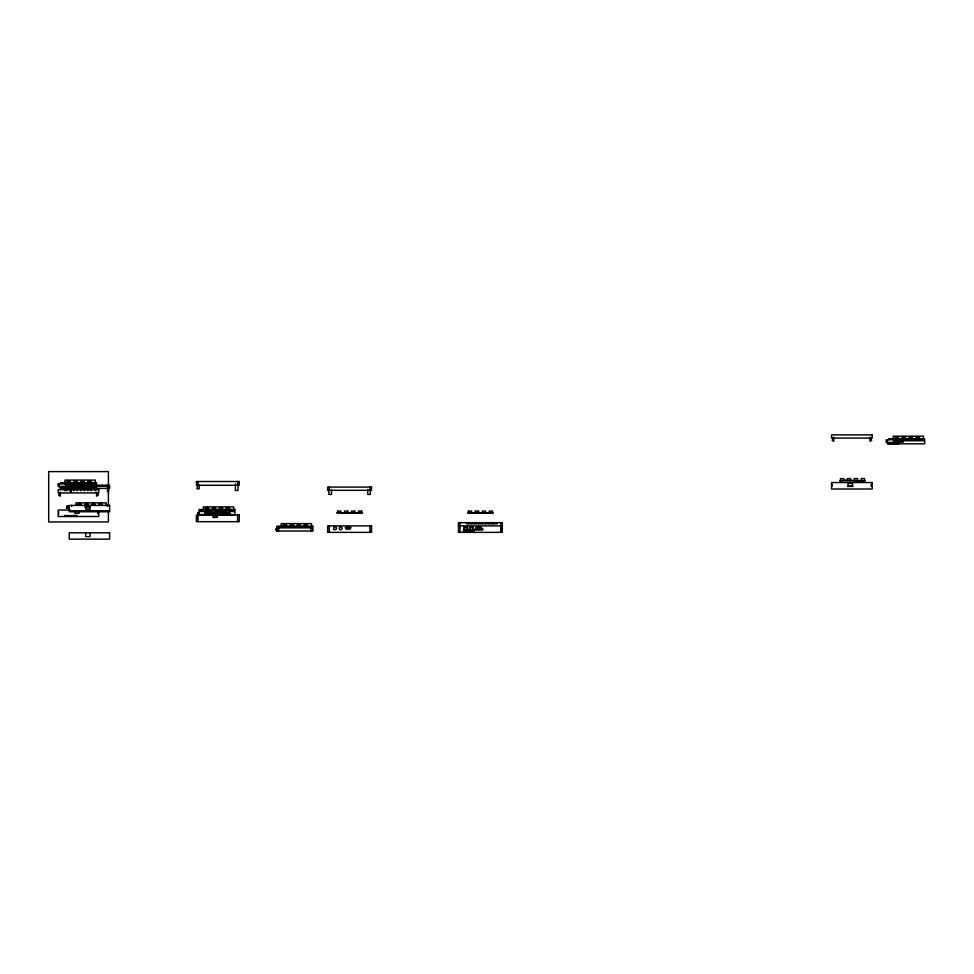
<?xml version="1.0" encoding="UTF-8"?>
<svg xmlns="http://www.w3.org/2000/svg" width="974" height="974" viewBox="0 0 974 974"><rect width="100%" height="100%" fill="white"/><g stroke="black" fill="none" stroke-linecap="round" stroke-linejoin="round"><path stroke-width="1.46" d="M78.261 485.661L79.089 484.017L74.706 484.017L75.522 485.661M216.569 517.523L217.385 516.707M349.435 529.125L350.25 528.31M480.219 529.125L481.034 527.494L476.663 527.494M480.547 529.235L481.095 527.384L476.603 527.384L476.603 528.699M900.633 441.271L901.461 439.627M895.983 436.949L897.626 436.949M902.935 436.949L904.578 436.949M909.886 436.949L911.53 436.949M916.838 436.949L918.482 436.949M893.328 440.723L897.809 440.723M900.792 440.723L924.703 440.723L924.703 443.84L888.836 443.84M887.472 442.476L898.478 442.476L898.478 444.01L887.472 444.01L887.472 439.737L924.703 439.627L924.703 438.75L888.836 438.75L888.836 439.627M67.839 480.852L69.471 480.852M74.791 480.852L76.422 480.852M81.743 480.852L83.374 480.852M88.695 480.852L90.339 480.852M65.173 484.626L75.631 484.626M78.614 484.626L96.548 484.626M871.109 484.455L871.109 486.099M69.239 485.271L109.636 485.271L109.636 488.388L69.239 488.388M75.595 485.661L73.001 485.661L73.001 486.537M59.317 486.379L70.323 486.379M847.563 486.428L853.041 486.428M60.692 487.743L96.548 487.743M70.323 487.913L59.317 487.913L59.317 483.64L65.672 483.64L65.672 486.379M78.784 503.619L80.428 503.619M85.736 503.619L87.38 503.619M92.688 503.619L94.332 503.619M99.64 503.619L101.284 503.619M69.191 506.042L67.036 506.042L67.036 507.795M67.036 506.151L69.191 506.151M85.091 506.297L89.571 506.297M85.091 507.393L89.571 507.393M206.196 507.673L207.839 507.673M213.148 507.673L214.791 507.673M220.1 507.673L221.743 507.673M227.052 507.673L228.695 507.673M69.191 507.795L66.22 508.184L69.239 508.184M70.201 510.023L58.172 510.023L58.172 516.488L98.788 516.488L98.788 511.313M205.295 512.823L205.295 510.522L208.521 510.522L208.521 512.823M212.235 512.823L212.235 510.522L215.461 510.522L215.461 512.823M219.199 512.823L219.199 510.522L222.425 510.522L222.425 512.823M226.138 512.823L226.138 510.522L229.365 510.522L229.365 512.823M69.239 510.778L109.636 510.778M205.295 510.632L208.521 510.632M212.235 510.632L215.461 510.632M219.199 510.632L222.425 510.632M226.138 510.632L229.365 510.632M337.613 511.18L340.839 511.07L340.839 512.823M347.779 511.18L344.553 511.07L344.553 512.823M354.743 511.18L351.517 511.07L351.517 512.823M361.683 511.18L358.456 511.07L358.456 512.823M468.397 511.18L471.623 511.07L471.623 512.823M475.336 511.18L478.563 511.18M212.49 511.447L199.049 511.447L199.049 514.564L234.904 514.564L234.904 511.447L228.927 511.447M215.485 511.447L225.944 511.447M97.692 511.947L97.692 513.59M199.049 512.604L197.685 512.604L197.685 513.7L199.049 513.7M341.886 513.042L343.518 513.042M348.826 513.042L350.457 513.042M355.79 513.042L357.434 513.042M472.658 513.042L474.301 513.042M479.61 513.042L481.241 513.042M486.574 513.042L488.205 513.042M284.043 524.365L285.686 524.365M290.995 524.365L292.638 524.365M297.947 524.365L299.59 524.365M304.899 524.365L306.542 524.365M458.45 525.899L502.316 525.899M345.88 527.494L350.25 527.494M345.21 527.713L346.476 527.713M349.544 527.713L351.151 527.713M475.75 527.713L477.26 527.713M480.328 527.713L481.643 527.713M276.908 527.871L312.751 527.871L312.751 530.988L276.908 530.988L277.054 527.871L276.896 530.988M276.896 529.028L275.532 529.028L275.532 530.112L276.896 530.112M897.906 441.271L897.078 439.627M476.663 528.31L477.479 529.125M345.88 528.31L346.695 529.125M213.83 517.523L213.014 515.879M923.437 438.75L923.437 436.182L893.17 436.182L893.17 438.75M919.383 438.75L919.383 437.606L915.937 437.606L915.937 438.75M912.431 438.75L912.431 437.606L908.986 437.606L908.986 438.75M905.479 438.75L905.479 437.606L902.034 437.606L902.034 438.75M898.527 438.75L898.527 437.606L895.082 437.606L895.082 438.75M896.287 442.476L896.287 444.01M893.828 439.737L893.828 442.476M886.218 439.785L886.218 442.427M871 438.093L871 440.285L871.657 440.285L870.013 441.38L870.013 437.314M864.522 480.316L864.522 478.563L861.296 478.563L861.296 480.316M857.583 480.316L857.583 478.563L854.356 478.563L854.356 480.316M850.619 480.316L850.619 478.563L847.392 478.563L847.392 480.316M843.679 480.316L843.679 478.563L840.452 478.672L840.452 480.316M833.768 437.314L833.768 441.38L832.125 440.285L832.782 440.285L832.782 438.093M832.125 484.455L832.125 486.099M501.245 525.899L501.245 530.173M500.697 522.673L500.697 532.364M497.41 523.769L466.363 523.769M492.467 512.823L492.467 511.07L489.24 511.07L489.24 512.823M492.588 522.673L492.588 523.769M489.143 522.673L489.143 523.769M488.205 513.201L493.294 512.823L467.569 512.823L472.658 513.201M486.574 513.201L481.241 513.201M485.527 512.823L485.527 511.07L482.3 511.07L482.3 512.823M485.636 522.673L485.636 523.769M482.191 522.673L482.191 523.769M479.61 513.201L474.301 513.201M478.684 522.673L478.684 523.769M478.563 511.07L478.563 512.823M475.336 511.07L475.336 512.823M475.239 522.673L475.239 523.769M473.242 529.637L473.242 526.897L469.675 526.897L469.675 529.637M471.745 522.673L471.745 523.769M468.397 511.07L468.397 512.823M468.287 522.673L468.287 523.769M467.605 529.637L467.605 526.897L464.038 526.897L464.038 529.637M460.069 522.673L460.069 532.364M370.351 490.324L370.351 494.427L367.722 494.427L367.722 489.435M369.913 487.085L369.913 490.324M369.913 525.899L369.913 532.364M361.683 511.07L361.683 512.823M357.434 513.201L362.511 512.823L336.785 512.823L341.886 513.201M355.79 513.201L350.457 513.201M354.743 511.07L354.743 512.823M348.826 513.201L343.518 513.201M347.779 511.07L347.779 512.823M337.613 511.07L337.613 512.823M331.477 489.435L331.477 494.427L328.847 494.427L328.847 490.324M329.285 487.085L329.285 490.324M329.285 525.899L329.285 532.364M312.484 527.871L312.484 530.988M311.497 526.179L311.497 523.598L281.23 523.598L281.23 526.179M310.84 527.871L310.84 530.988M307.443 526.179L307.443 525.023L303.998 525.023L303.998 526.179M300.491 526.179L300.491 525.023L297.046 525.023L297.046 526.179M293.539 526.179L293.539 525.023L290.094 525.023L290.094 526.179M286.587 526.179L286.587 525.023L283.142 525.023L283.142 526.179M278.54 527.871L278.54 530.988M278.381 527.871L278.381 530.988M278.174 527.871L278.174 530.988M277.967 527.871L277.967 530.988M277.773 527.871L277.773 530.988M277.59 527.871L277.59 530.988M277.42 527.871L277.42 530.988M277.273 527.871L277.152 530.988M238.021 485.283L238.021 490.482L235.404 490.482L235.404 483.908M237.583 481.509L237.583 485.283M237.583 514.954L237.583 521.687M233.65 509.475L233.65 506.906L203.371 506.906L203.371 509.475M229.596 509.475L229.596 508.331L226.151 508.331L226.151 509.475M222.644 509.475L222.644 508.331L219.199 508.331L219.199 509.475M215.692 509.475L215.692 508.331L212.247 508.331L212.247 509.475M208.74 509.475L208.74 508.331L205.295 508.331L205.295 509.475M199.159 485.101L199.159 488.838L196.967 488.838L197.625 485.283M198.063 481.509L198.063 485.283M198.063 514.954L198.063 521.687M196.967 516.865L196.967 518.789M108.406 505.664L108.406 471.599L48.7 471.599L48.7 521.954L108.406 521.954L108.406 511.594M107.554 486.257L107.554 491.675L108.54 491.675L108.65 486.257L70.225 486.257L70.335 491.675L71.321 491.675L71.321 486.257M107.505 505.433L107.505 506.297M106.349 485.283L106.349 486.257M106.239 505.433L106.239 502.852L75.972 502.852L75.972 505.433M102.197 485.271L102.197 486.257M102.197 505.433L102.197 504.276L98.739 504.276L98.739 505.433M98.739 485.271L98.739 486.257M97.583 492.941L97.583 495.133L98.24 495.133L96.596 496.229L96.596 492.162M95.391 489.727L95.391 490.811M95.282 482.654L95.282 480.085L65.014 480.085L65.014 482.654M95.233 485.271L95.233 486.257M95.233 505.433L95.233 504.276L91.787 504.276L91.787 505.433M91.787 485.271L91.787 486.257M91.239 482.654L91.239 481.509L87.782 481.509L87.782 482.654M91.239 489.715L91.239 490.811M90.034 505.421L90.034 509.244L85.663 509.244L85.663 505.421M90.034 532.79L90.034 536.613L85.663 536.613L85.663 532.79M89.925 488.388L89.925 489.764M88.281 485.271L88.281 486.257M88.281 505.433L88.281 504.276L84.835 504.276L84.835 505.433M87.782 489.715L87.782 490.811M85.773 488.388L85.773 489.764M84.835 485.271L84.835 486.257M84.288 482.654L84.288 481.509L80.83 481.509L80.83 482.654M84.288 489.715L84.288 490.811M81.341 485.271L81.341 486.257M81.329 505.433L81.329 504.276L77.883 504.276L77.883 505.433M80.83 489.715L80.83 490.811M79.089 510.851L79.089 513.31L74.706 513.31L74.706 510.851M77.883 485.271L77.883 486.257M77.336 482.654L77.336 481.509L73.878 481.509L73.878 482.654M77.336 489.715L77.336 490.811M76.788 515.392L76.788 516.488M75.862 485.283L75.862 486.257M75.692 515.392L75.692 516.488M74.048 515.392L74.048 516.488M73.878 489.715L73.878 490.811M72.953 515.392L72.953 516.488M71.65 505.433L71.65 506.297M71.309 515.392L71.309 516.488M70.384 482.654L70.384 481.509L66.926 481.509L66.926 482.654M70.396 489.715L70.396 490.811M70.213 515.392L70.213 516.488M69.02 506.456L69.02 509.11M68.57 515.392L68.57 516.488M68.131 486.379L68.131 487.913M67.474 515.392L67.474 516.488M66.926 489.715L66.926 490.811M65.83 515.392L65.83 516.488M64.905 489.727L64.905 490.811M64.734 515.392L64.734 516.488M60.364 492.162L60.364 496.229L58.72 495.133L59.377 495.133L59.377 492.941M58.72 511.947L58.72 513.59M58.063 483.688L58.063 486.33M217.446 517.084L213.501 517.632L212.953 515.77L217.446 515.77L217.446 517.084M350.311 528.699L346.367 529.235L345.819 527.384L350.311 527.384L350.311 528.699M872.193 434.867L831.577 434.867L831.577 438.093L872.193 438.093L872.193 434.867M903.154 441.271L895.386 441.271L895.386 442.147L903.154 442.147L903.154 441.271M845.262 480.316L839.625 480.706L865.338 480.706L845.262 480.316M239.214 481.509L196.431 481.509L196.419 485.283L239.214 485.283L239.227 481.509M872.193 482.544L831.577 482.544L831.577 489.009L872.193 489.009L872.193 482.544M96.548 482.654L60.692 482.654L60.692 483.53L96.548 483.53L96.548 482.654M852.494 483.372L848.111 483.372L848.111 485.831L852.494 485.831L852.494 483.372M371.532 487.085L327.666 487.085L327.641 490.324L371.532 490.324L371.557 487.085M98.788 489.715L58.172 489.715L58.172 492.941L98.788 492.941L98.788 489.715M109.636 505.421L69.239 505.421L69.239 511.764L109.636 511.764L109.636 505.421M234.904 509.475L199.049 509.475L199.049 510.352L234.904 510.352L234.904 509.475M210.104 512.823L204.467 513.201L230.181 513.201L210.104 512.823M239.214 514.954L196.431 514.954L196.419 521.687L239.214 521.687L239.227 514.954M502.316 522.673L458.45 522.673L458.425 532.364L502.316 532.364L502.328 522.673M371.532 525.899L327.666 525.899L327.641 532.364L371.532 532.364L371.557 525.899M312.751 526.179L276.896 526.179L276.896 527.056L312.751 527.056L312.751 526.179M482.739 529.125L474.959 529.125L474.959 530.002L482.739 530.002L482.739 529.125M473.863 529.637L463.417 529.637L463.417 531.171L473.863 531.171L473.863 529.637M109.636 532.79L69.239 532.79L69.239 539.133L109.636 539.133L109.636 532.79M470.71 529.418A1.364 1.364 0 0 0 472.828 528.346A1.364 1.364 0 0 0 470.844 527.044A1.364 1.364 0 0 0 470.71 529.418M465.048 529.466A1.424 1.424 0 0 0 467.24 528.334A1.424 1.424 0 0 0 465.17 526.995A1.424 1.424 0 0 0 465.048 529.466M339.95 529.491A1.424 1.424 0 0 0 342.093 528.285A1.424 1.424 0 0 0 339.987 527.019A1.424 1.424 0 0 0 339.95 529.491M334.265 529.466A1.424 1.424 0 0 0 336.456 528.334A1.424 1.424 0 0 0 334.386 526.995A1.424 1.424 0 0 0 334.265 529.466"/></g></svg>
